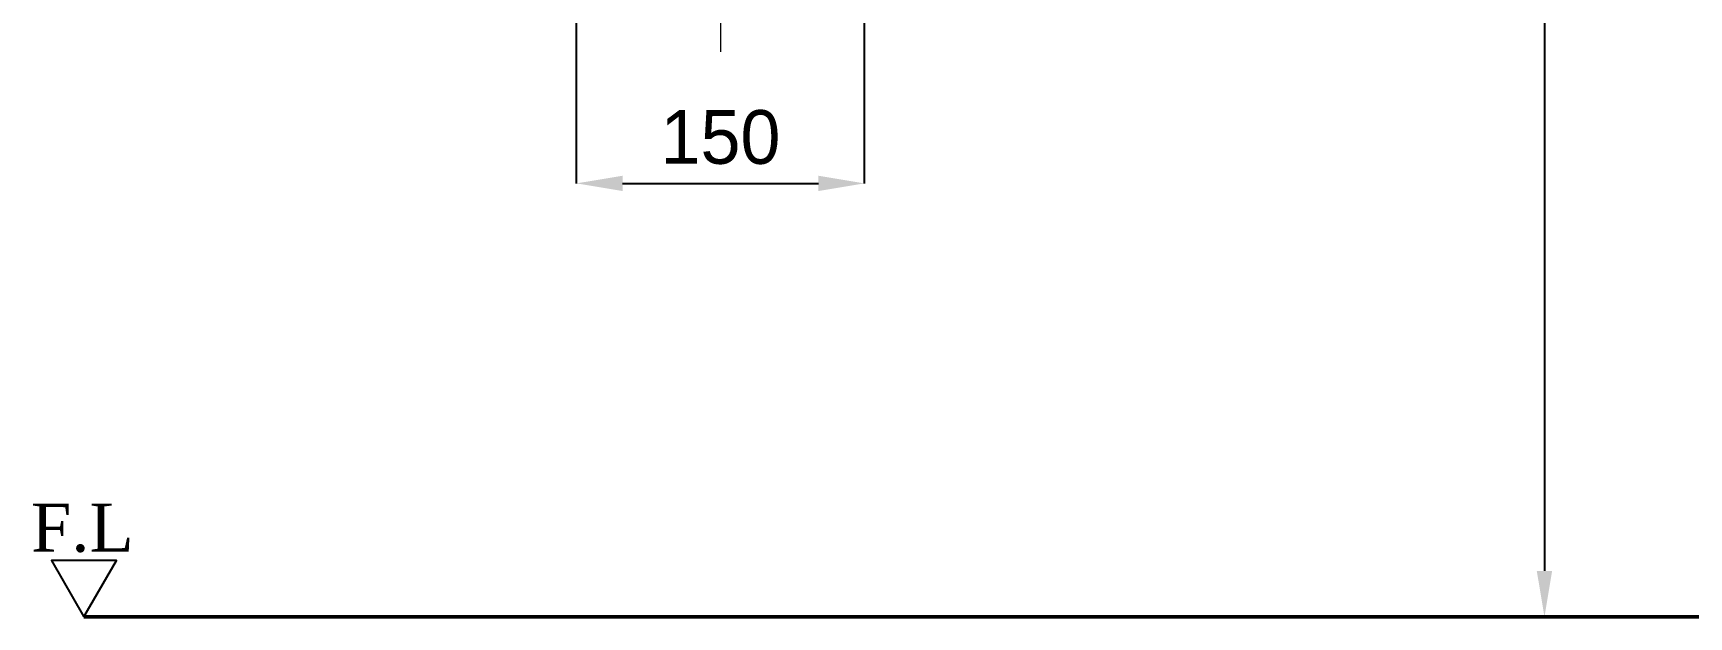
# Model space of a CAD drawing. Header units: millimetres. Extents: x 8119 to 10545, y -178 to 3253.
# Drawn here: x 8560 to 9423, y 610 to 914 of the extents above; entities that cross this region are included whole.
import ezdxf
from ezdxf.lldxf.tags import DXFTag

# ---------------------------------------------------------------- set-up
doc = ezdxf.new("R2010")
doc.units = ezdxf.units.MM
doc.header["$LTSCALE"] = 0.2
for name, color, linetype, lineweight in [('AM_6', 94, 'Continuous', 20), ('CEN', 1, 'CENTER', 5), ('LINE', 7, 'Continuous', 25), ('Y', 235, 'Continuous', 50)]:
    doc.layers.add(name, color=color, linetype=linetype, lineweight=lineweight)
doc.styles.add('h', font='', dxfattribs={"height": 28})
doc.styles.add('STYLE2', font='dutch.ttf', dxfattribs={"height": 25})
doc.styles.get('h').set_extended_font_data('Haansoft Batang')
tags = doc.linetypes.add('CENTER', pattern=[50.8, 31.75, -6.35, 6.35, -6.35]).pattern_tags.tags
tags[10:11] = [DXFTag(74, 4), DXFTag(75, 0), DXFTag(340, '0'), DXFTag(46, 1.0), DXFTag(50, 0.0), DXFTag(44, 0.0), DXFTag(45, 0.0)]
tags[8:9] = [DXFTag(74, 4), DXFTag(75, 0), DXFTag(340, '0'), DXFTag(46, 1.0), DXFTag(50, 0.0), DXFTag(44, 0.0), DXFTag(45, 0.0)]
tags[6:7] = [DXFTag(74, 4), DXFTag(75, 0), DXFTag(340, '0'), DXFTag(46, 1.0), DXFTag(50, 0.0), DXFTag(44, 0.0), DXFTag(45, 0.0)]
tags[4:5] = [DXFTag(74, 4), DXFTag(75, 0), DXFTag(340, '0'), DXFTag(46, 1.0), DXFTag(50, 0.0), DXFTag(44, 0.0), DXFTag(45, 0.0)]
doc.dimstyles.new('AM_ISO$0', dxfattribs={"dimtxt": 28, "dimasz": 24, "dimexe": 10, "dimexo": 0, "dimgap": 10, "dimtad": 1, "dimdec": 0, "dimdsep": 46, "dimtxsty": 'h', "dimcen": -5, "dimclrd": 256, "dimclre": 256, "dimclrt": 256, "dimadec": 0, "dimazin": 2, "dimtp": 0.1, "dimtm": 0.1, "dimtfac": 0.71, "dimtdec": 0, "dimtmove": 0, "dimatfit": 3, "dimfxl": 0, "dimlwd": -1, "dimlwe": -1, "dimarcsym": 0})

# ---------------------------------------------------------------- blocks, each defined once
blk = doc.blocks.new('*D14')
at = {"layer": 'Defpoints', "color": 0}
for p in [(9229.99, 1369.54), (9271.2, 609.54), (9347.36, 609.54)]:
    blk.add_point(p, dxfattribs=at)
at = {"layer": 'LINE', "linetype": 'ByBlock'}
for p, q in [((9229.99, 1369.54), (9357.36, 1369.54)), ((9347.36, 1345.54), (9347.36, 633.54)), ((9271.2, 609.54), (9357.36, 609.54))]:
    blk.add_line(p, q, dxfattribs=at)
at = {"layer": 'LINE'}
for points in [[(9343.36, 1345.54), (9351.36, 1345.54), (9347.36, 1369.54)], [(9343.36, 633.54), (9351.36, 633.54), (9347.36, 609.54)]]:
    blk.add_solid(points, dxfattribs=at)
at = {"layer": 'LINE', "insert": (9323.36, 989.54), "char_height": 28, "attachment_point": 5, "rotation": 90, "style": 'h'}
blk.add_mtext('760', dxfattribs=at)
blk = doc.blocks.new('*D16')
at = {"layer": 'Defpoints', "color": 0}
for p in [(8843.04, 835.64), (8993.04, 835.64), (8993.04, 835.64)]:
    blk.add_point(p, dxfattribs=at)
at = {"layer": 'LINE', "linetype": 'ByBlock'}
for p, q in [((8843.04, 835.64), (8843.04, 845.64)), ((8993.04, 835.64), (8993.04, 845.64)), ((8867.04, 835.64), (8969.04, 835.64))]:
    blk.add_line(p, q, dxfattribs=at)
at = {"layer": 'LINE'}
for points in [[(8867.04, 839.64), (8867.04, 831.64), (8843.04, 835.64)], [(8969.04, 839.64), (8969.04, 831.64), (8993.04, 835.64)]]:
    blk.add_solid(points, dxfattribs=at)
at = {"layer": 'LINE', "insert": (8918.04, 859.64), "char_height": 28, "attachment_point": 5, "style": 'h'}
blk.add_mtext('150', dxfattribs=at)

msp = doc.modelspace()

# ---------------------------------------------------------------- linework, layer by layer
at = {"color": 0}
msp.add_lwpolyline([(8586.4, 609.54), (8603.42, 639.01), (8569.39, 639.01)], close=True, dxfattribs=at)
at = {"layer": 'CEN', "color": 0}
msp.add_line((8918.04, 1198.6), (8918.04, 904.23), dxfattribs=at)
at = {"layer": 'LINE'}
for p, q in [((8843.04, 845.64), (8843.04, 1063.32)), ((8993.04, 845.64), (8993.04, 1063.32))]:
    msp.add_line(p, q, dxfattribs=at)
at = {"layer": 'Y', "color": 0}
msp.add_line((8586.4, 609.54), (9619.47, 609.54), dxfattribs=at)

# ---------------------------------------------------------------- texts
at = {"layer": 'AM_6', "color": 0, "insert": (8558.81, 668.62), "char_height": 25, "width": 83.2002, "attachment_point": 1, "style": 'STYLE2'}
msp.add_mtext('F.L', dxfattribs=at)

# ---------------------------------------------------------------- dimensions: what is measured, and where the dimension line sits
at = {"layer": 'LINE'}
dim = msp.add_linear_dim(base=(9347.36, 609.54), p1=(9229.99, 1369.54), p2=(9271.2, 609.54), angle=90, dimstyle='AM_ISO$0', dxfattribs=at)
dim.commit()
dim.dimension.update_dxf_attribs({"geometry": '*D14', "text_midpoint": (9323.36, 989.54)})
dim = msp.add_linear_dim(base=(8993.04, 835.64), p1=(8843.04, 835.64), p2=(8993.04, 835.64), dimstyle='AM_ISO$0', dxfattribs=at)
dim.commit()
dim.dimension.update_dxf_attribs({"geometry": '*D16', "text_midpoint": (8918.04, 835.64), "dimtype": 160})

doc.saveas('drawing.dxf')
